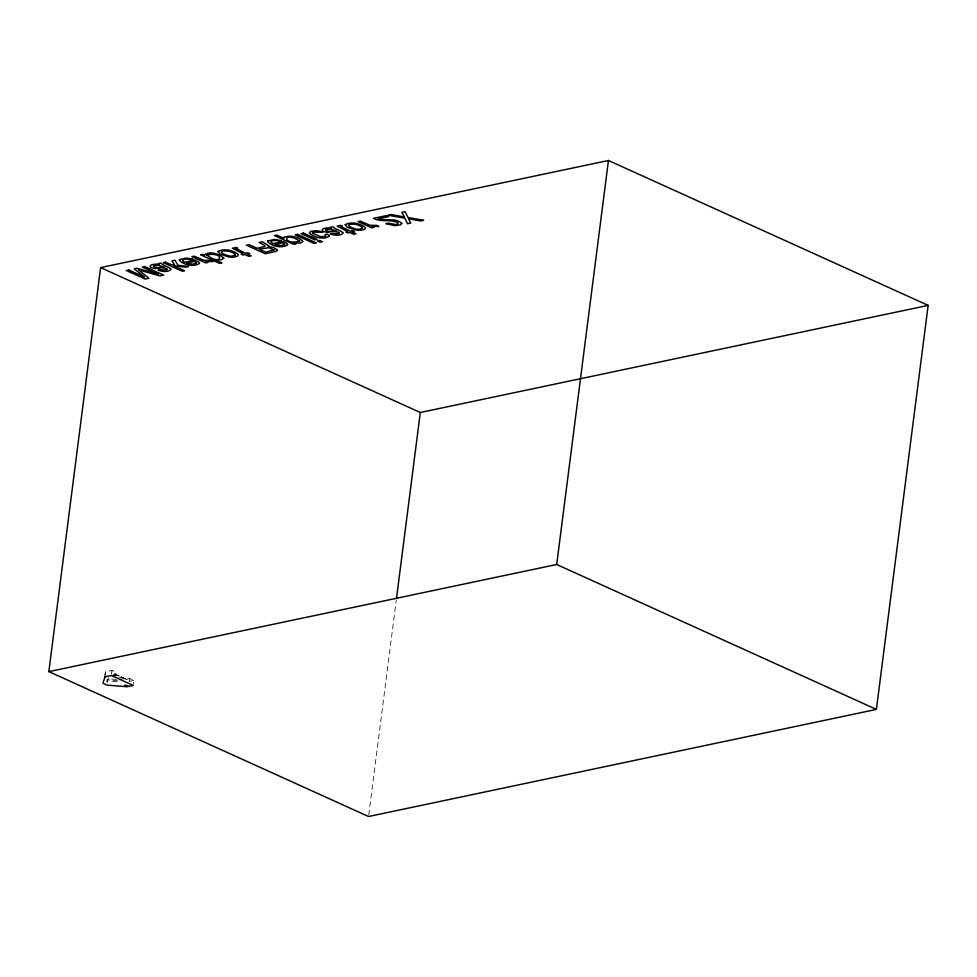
<?xml version="1.0" encoding="UTF-8"?>
<svg xmlns="http://www.w3.org/2000/svg" width="977" height="977" viewBox="0 0 977 977"><rect width="100%" height="100%" fill="white"/><g stroke="black" fill="none" stroke-linecap="round" stroke-linejoin="round"><path stroke-width="0.73" stroke-dasharray="4.88 3.66" d="M105.04 676.792L105.687 671.773L111.952 670.442L116.055 672.298L115.75 674.667L128.219 680.322M106.749 681.97L107.043 679.736L119.157 680.993M107.409 682.569L107.726 680.053M108.032 679.845L108.3 677.745M111.476 674.228L111.952 670.442M115.652 676.511L115.738 674.228L111.647 675.095M129.599 680.945L129.904 678.588L133.898 680.395L133.422 684.181M368.744 815.001L396.271 600.134M104.527 675.241L105.687 671.773M111.781 675.693L115.872 674.826M112.135 675.852L117.753 675.119M117.997 677.94L122.833 677.415M120.537 679.088L125.374 678.563L121.295 679.43M126.851 679.235L129.904 678.588M128.976 681.433L133.898 680.395M116.446 679.406L111.097 679.015L110.828 681.103L120.354 681.873M115.738 674.228L116.495 674.545M114.468 673.629L115.225 673.971M118.278 675.351L119.023 675.693M120.806 676.499L121.563 676.841M124.103 677.989L123.346 677.647L123.481 678.282M124.616 678.221L124.751 678.856M122.076 677.073L122.21 677.708M117.008 674.777L117.13 675.412"/><path stroke-width="1.47" d="M48.85 671.614L100.607 267.6L608.451 160.484L928.15 305.386L876.393 709.4L368.549 816.516L48.85 671.614L556.695 564.498L876.393 709.4M396.467 598.62L420.305 412.502L928.15 305.386M556.695 564.498L608.451 160.484M100.607 267.6L420.305 412.502M329.408 235.86C324.425 240.257 313.837 237.484 309.306 232.929L310.552 231.427L315.644 230.755A6.815 2.223 7.3 0 1 319.955 231.293L323.021 232.221L313.092 232.184A4.091 1.343 7.3 0 0 312.506 233.198L320.712 236.703L325.805 236.3L324.999 234.651L327.295 234.162L329.408 235.86M236.043 248.61L245.508 253.238L247.755 252.762L249.648 253.617L247.401 254.093L251.248 255.84L248.854 256.34L245.007 254.594L243.102 254.997L241.209 254.142L243.114 253.739L232.428 248.256L235.86 247.364L237.692 248.195L236.043 248.61M340.778 226.517L350.242 231.146L352.489 230.67L354.382 231.525L352.135 232.001L355.982 233.747L353.589 234.248L349.742 232.502L347.836 232.905L345.943 232.05L347.849 231.647L337.15 226.163L340.594 225.272L342.426 226.102L340.778 226.517M299.67 241.087C282.255 245.972 282.597 229.986 299.67 241.087M283.928 237.374L283.843 238.278L276.809 235.078L274.439 235.579L293.65 244.287L295.958 243.81L294.126 242.98L300.721 243.065L302.98 241.392C298.498 236.813 289.974 234.761 283.928 237.374M268.724 245.825L268.211 246.717L273.719 247.535L277.651 250.21L276.039 251.345L265.243 253.727L246.338 245.154L248.952 244.604L257.061 248.28L265.023 246.375L264.669 245.361L259.161 242.455L262.373 241.771L268.724 245.825M206.806 254.948C221.535 266.953 225.87 251.333 206.806 254.948M218.03 251.516L219.972 254.069L228.74 256.927A8.195 2.675 7.3 0 0 234.065 257.085L237.704 256.108L238.29 254.435C232.917 250.307 224.185 248.048 218.03 251.516M345.223 224.686L347.153 227.25L355.921 230.096A8.195 2.675 7.3 0 0 361.246 230.254L364.885 229.277L365.471 227.617C360.11 223.477 351.366 221.229 345.223 224.686M158.323 263.668L159.117 264.767C152.4 262.679 144.584 267.185 155.599 268.675C163.794 265.707 174.81 271.118 160.289 269.664L158.079 270.14C161.864 271.704 169.143 272.583 171.158 268.993C167.055 266.208 161.608 264.706 161.034 263.106L158.323 263.668M330.397 227.372L331.179 228.471C324.462 226.383 316.658 230.89 327.661 232.379C335.868 229.412 346.872 234.822 332.363 233.369L330.153 233.845C333.939 235.408 341.205 236.287 343.232 232.697C339.129 229.913 333.682 228.41 333.108 226.811L330.397 227.372M223.757 258.148L221.266 259.845L215.038 259.809L221.889 262.911L219.593 263.399L200.627 254.802L202.801 254.338L204.572 255.144C208.406 250.43 219.654 253.861 223.757 258.148M401.779 223.513L400.167 224.918L394.806 225.687L385.83 223.635L388.235 223.122L395.404 224.515L397.871 223.916L397.944 222.683C390.373 218.933 381.115 222.463 373.483 218.335L386.403 215.612L388.59 216.613L378.307 218.775C385.707 221.388 395.966 217.273 401.779 223.513M179.438 259.65L179.292 260.224C183.823 265.085 193.776 267.234 199.491 263.424L198.868 262.141L195.082 260.053L184.775 262.227C178.437 259.064 188.451 258.282 190.735 259.76L193.067 259.271L186.009 258.05L179.438 259.65M267.71 241.026L267.564 241.6C272.107 246.473 282.048 248.61 287.763 244.8L287.14 243.517L283.367 241.441L273.047 243.615C266.709 240.452 276.735 239.67 279.019 241.136L281.339 240.647L274.281 239.426L267.71 241.026M124.763 685.39L127.584 685.805L124.763 685.39M105.04 676.792L102.903 683.204L107.079 685.097L127.095 686.746L133.251 685.439L111.305 675.498L105.04 676.792M235.335 254.85L232.441 256.096A4.543 1.49 7.3 0 1 228.777 255.864C210.788 250.82 231.06 248.402 235.335 254.85M362.516 228.02L359.621 229.277A4.543 1.49 7.3 0 1 355.958 229.033C337.969 224.002 358.241 221.584 362.516 228.02M196.401 263.082L192.872 264.266L186.68 263.057L194.496 261.409L196.401 263.082M284.673 244.47L281.156 245.642L274.952 244.433L282.768 242.785L284.673 244.47M274.012 249.868L265.659 252.176L259.198 249.257L268.87 247.694L274.012 249.868M153.474 265.842C154.171 269.334 161.181 266.88 164.185 267.148L158.677 265.39L153.474 265.842M325.536 229.546C326.245 233.039 333.255 230.584 336.247 230.853L330.739 229.094L325.536 229.546M210.336 260.444L203.827 260.309L194.276 256.145L191.907 256.646L205.695 262.886L207.942 262.41L205.561 261.335L212.791 261.555L210.336 260.444M376.426 225.418L369.917 225.272L360.366 221.107L357.997 221.608L371.785 227.849L374.032 227.385L371.651 226.298L378.868 226.517L376.426 225.418M128.756 269.957L126.265 270.482L145.17 279.056L148.919 278.262L138.478 269.847L159.972 275.929L163.684 275.148L144.767 266.587L142.288 267.112L158.286 274.329L136.829 268.26L134.24 268.809L144.645 277.199L128.756 269.957M165.626 262.178L163.354 262.666L182.272 271.227L184.543 270.751L173.564 265.781L185.483 267.148L188.512 266.513L177.961 265.304L175.03 260.2L172.001 260.835L174.565 264.914L170.804 264.523L165.626 262.178M297.521 234.358L295.152 234.859L314.057 243.432L316.426 242.931L297.521 234.358M303.468 233.112L301.063 233.613L314.789 239.829L317.195 239.328L303.468 233.112M391.313 214.574L388.162 215.245L404.771 218.176L407.507 223.721L410.78 223.037L408.471 218.714L420.598 220.961L423.713 220.301L408.02 217.492L405.113 211.667L401.877 212.351L404.441 216.979L391.313 214.574M319.76 240.489L317.354 240.989L319.98 242.186L322.386 241.673L319.76 240.489"/></g></svg>
